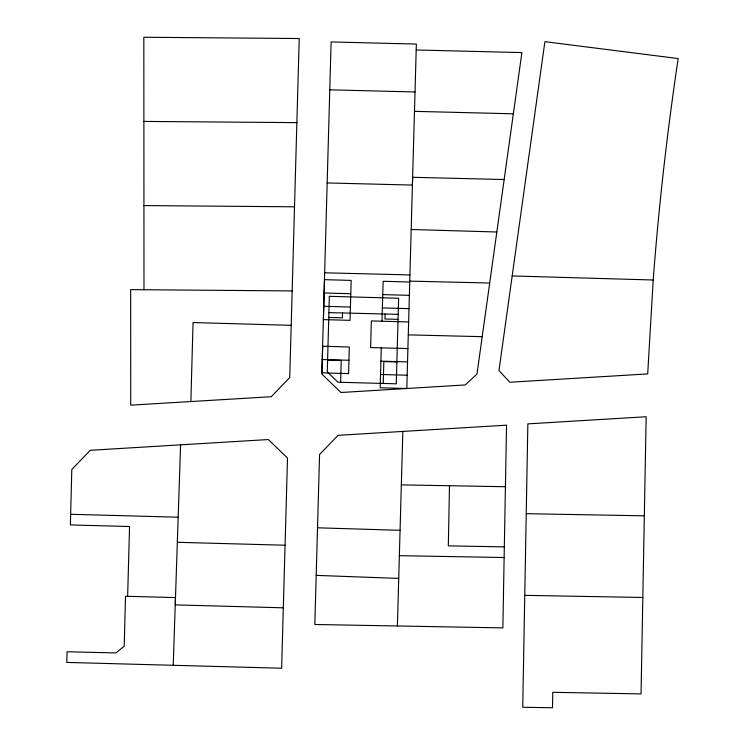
<?xml version="1.0" encoding="UTF-8"?>
<svg xmlns="http://www.w3.org/2000/svg" width="745" height="745" viewBox="0 0 745 745"><rect width="100%" height="100%" fill="white"/><g stroke="black" fill="none" stroke-linecap="round" stroke-linejoin="round"><path stroke-width="1.12" d="M524.759 595.348L527.851 423.877L646.157 416.744L641.054 693.902L552.781 692.301L552.511 707.75L522.739 707.284L524.759 595.348L642.786 597.481M449.486 485.721L448.322 545.861L504.328 546.877M504.132 557.53L502.866 627.895L314.818 624.487L319.568 454.459L338.1 435.331L506.544 425.172L504.132 557.53L399.357 555.668M283.342 607.818L175.261 604.884L175.503 597.592L125.505 596.261L124.229 646.166L115.922 652.937L67.069 651.763L66.789 662.417L281.638 668.228L287.496 458.073L268.377 439.541L90.294 450.297L71.809 469.48L70.365 524.927L129.555 526.529L127.637 596.317M190.869 401.555L193.048 322.557L291.193 325.332M416.194 49.98L521.9 52.588L476.977 374.074L465.262 384.942L340.977 392.503L321.821 373.999L331.115 41.934L416.362 44.067L412.413 185.077L327.185 182.944M340.623 382.287L341.229 360.422L327.595 360.049M342.532 312.965L342.402 317.826L328.769 317.445M381.272 347.85L380.173 387.782L406.798 388.517L412.628 177.291L504.16 179.536M382.008 321.225L383.107 281.284L409.731 282.02M383.228 383.452L383.824 361.595L396.871 361.949M385.137 314.027L384.997 318.99L398.044 319.354M397.392 625.996L402.831 431.429M173.231 665.294L180.588 444.849M653.197 279.999L647.703 373.916L509.766 382.25L498.973 370.498L544.893 41.673L678.211 58.557L677.587 62.45C666.905 134.649 658.692 207.212 653.197 279.999L512.178 275.948M143.887 121.416L296.864 122.636M143.934 205.583L294.517 206.803M292.161 290.923L130.673 289.637L130.729 405.168L271.255 396.713L289.74 377.538L299.22 38.526L143.832 37.25L143.99 289.749M401.332 484.874L505.427 486.736M526.231 513.687L644.257 515.819M329.774 89.828L415.03 91.961M414.481 111.35L513.352 113.799M324.671 272.81L409.918 274.933M409.741 281.116L489.698 283.035M328.899 312.621L398.184 314.353M408.251 334.868L482.201 336.675M70.635 514.274L178.176 517.207M177.338 542.295L285.065 545.228M324.159 292.99L350.783 293.726M382.734 294.601L409.359 295.337M323.796 306.297L350.42 307.033M382.371 307.909L408.996 308.644M408.632 321.961L371.355 320.927L370.619 347.552L407.897 348.586M322.334 359.546L348.958 360.282M380.909 361.157L407.534 361.893M380.537 374.474L407.161 375.21M411.175 229.497L496.831 232.002M317.519 527.805L400.074 530.31M316.197 575.373L398.724 578.409M322.697 346.239L321.97 372.863L348.595 373.599L349.321 346.974L322.697 346.239M324.531 279.673L323.432 319.614L350.057 320.35L351.156 280.409L324.531 279.673M329.346 296.324L327.269 371.857L337.988 382.213L396.265 383.815L398.622 298.233L329.346 296.324"/></g></svg>
